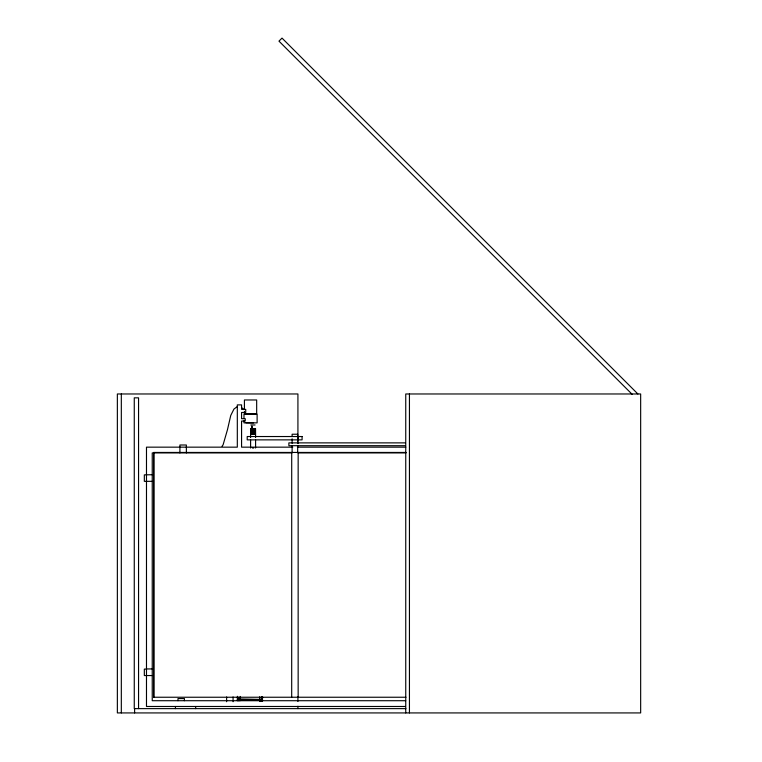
<?xml version="1.0" encoding="UTF-8"?>
<svg xmlns="http://www.w3.org/2000/svg" width="762" height="762" viewBox="0 0 762 762"><rect width="100%" height="100%" fill="white"/><g stroke="black" fill="none" stroke-linecap="round" stroke-linejoin="round"><path stroke-width="1.14" d="M237.353 700.573L240.211 700.497L237.353 700.573L237.392 696.306M238.049 699.716L238.096 697.173M240.154 700.63L240.192 696.439M262.614 697.573L262.509 696.839L262.471 701.107L259.68 701.05L259.709 696.782M261.699 700.221L261.776 696.83L261.871 697.487M261.814 700.021L261.89 696.535M222.009 446.361L223.095 444.817L227.495 429.597L230.743 415.471L233.944 409.08L236.953 406.822M259.68 701.05L262.538 700.973M245.935 422.777L253.641 422.862M250.822 424.986L255.08 424.986M250.603 437.531L250.603 434.035L255.584 434.035M405.27 442.874L288.865 442.874L288.884 445.694L405.27 445.694M292.751 447.161L241.573 447.161L241.573 421.043L245.231 421.043L245.231 418.7L241.573 418.7L241.573 412.471L245.726 412.471L245.726 409.375L241.573 409.375L241.573 404.889L237.315 404.889L237.315 447.161L146.485 447.161L146.485 706.479L405.451 706.479M297.38 447.161L405.803 447.161M252.451 448.018L253.736 448.018M405.984 452.447L153.772 452.447L153.772 697.24L405.984 697.24M292.046 452.914L152.238 452.914L152.238 700.716L405.689 700.716M297.98 452.914L406.032 452.914M152.21 474.726L144.332 474.869L144.332 481.327L152.21 481.336M146.485 668.941L152.21 668.941M146.485 669.093L144.332 669.093L144.332 675.551L152.21 675.551M405.879 708.631L134.264 708.631L134.264 397.84L138.56 397.84L138.56 708.631M238.068 698.859L240.125 698.897M239.258 698.954L260.547 699.411M239.344 699.545L260.633 699.992M237.315 699.697L240.106 699.764M259.632 700.173L262.433 700.24L262.471 701.107M241.544 407.556L244.002 409.689M637.889 393.973L282.016 38.1L278.968 41.138L632.317 394.487M261.823 700.097L261.728 699.43L259.651 699.316L259.747 699.973M240.144 698.973L240.22 699.564M409.442 393.973L409.442 712.927M405.746 712.927L405.746 393.973L640.661 393.973L640.661 712.927L117.358 712.927L117.358 393.973L297.923 393.973L297.923 443.532M298.371 436.531L298.371 439.865M298.161 452.447L298.152 697.24M297.923 696.744L297.923 701.497M297.923 706.25L297.923 708.631M297.675 436.512L297.675 434.235L292.113 434.235L292.113 436.512M297.675 438.788L297.675 443.341M297.675 445.618L297.675 452.447M292.113 438.788L292.113 443.341M292.113 445.618L292.113 452.447M291.713 452.447L291.694 697.24M255.584 437.531L255.546 428.568L250.641 428.568L250.641 434.035M255.584 439.865L255.584 448.018M254.584 428.568L254.584 434.035M254.013 428.568L254.013 434.035M253.394 428.568L253.394 434.035M252.746 428.568L252.746 434.035M252.241 428.187L251.879 426.053L251.936 428.187M252.127 428.568L252.127 434.035M251.565 428.568L251.565 434.035M251.117 428.568L251.117 434.035M250.803 428.568L250.822 434.035M250.603 439.865L250.603 448.018M244.421 409.194L244.421 399.974L256.67 399.974L256.67 413.814L244.421 413.814L244.421 411.509M243.983 418.509L243.983 414.166L257.118 414.166L257.118 422.862L243.983 422.862L243.983 420.691M233.067 696.963L233.067 701.716M226.609 696.963L226.609 701.716M195.672 706.479L195.672 708.631M186.366 452.914L186.366 445.008L179.908 445.008L179.908 452.914M184.423 700.716L184.423 698.573L177.975 698.573L177.975 700.716M175.451 706.479L175.451 708.631M153.781 452.447L153.781 697.24M134.607 708.631L134.607 712.927M121.32 393.973L121.32 712.927M302.085 436.531L247.212 436.531L247.212 439.865L302.085 439.865L302.085 436.531M255.384 434.035L255.384 428.568L255.365 434.035M255.07 434.035L255.07 428.568L255.041 434.035"/></g></svg>
